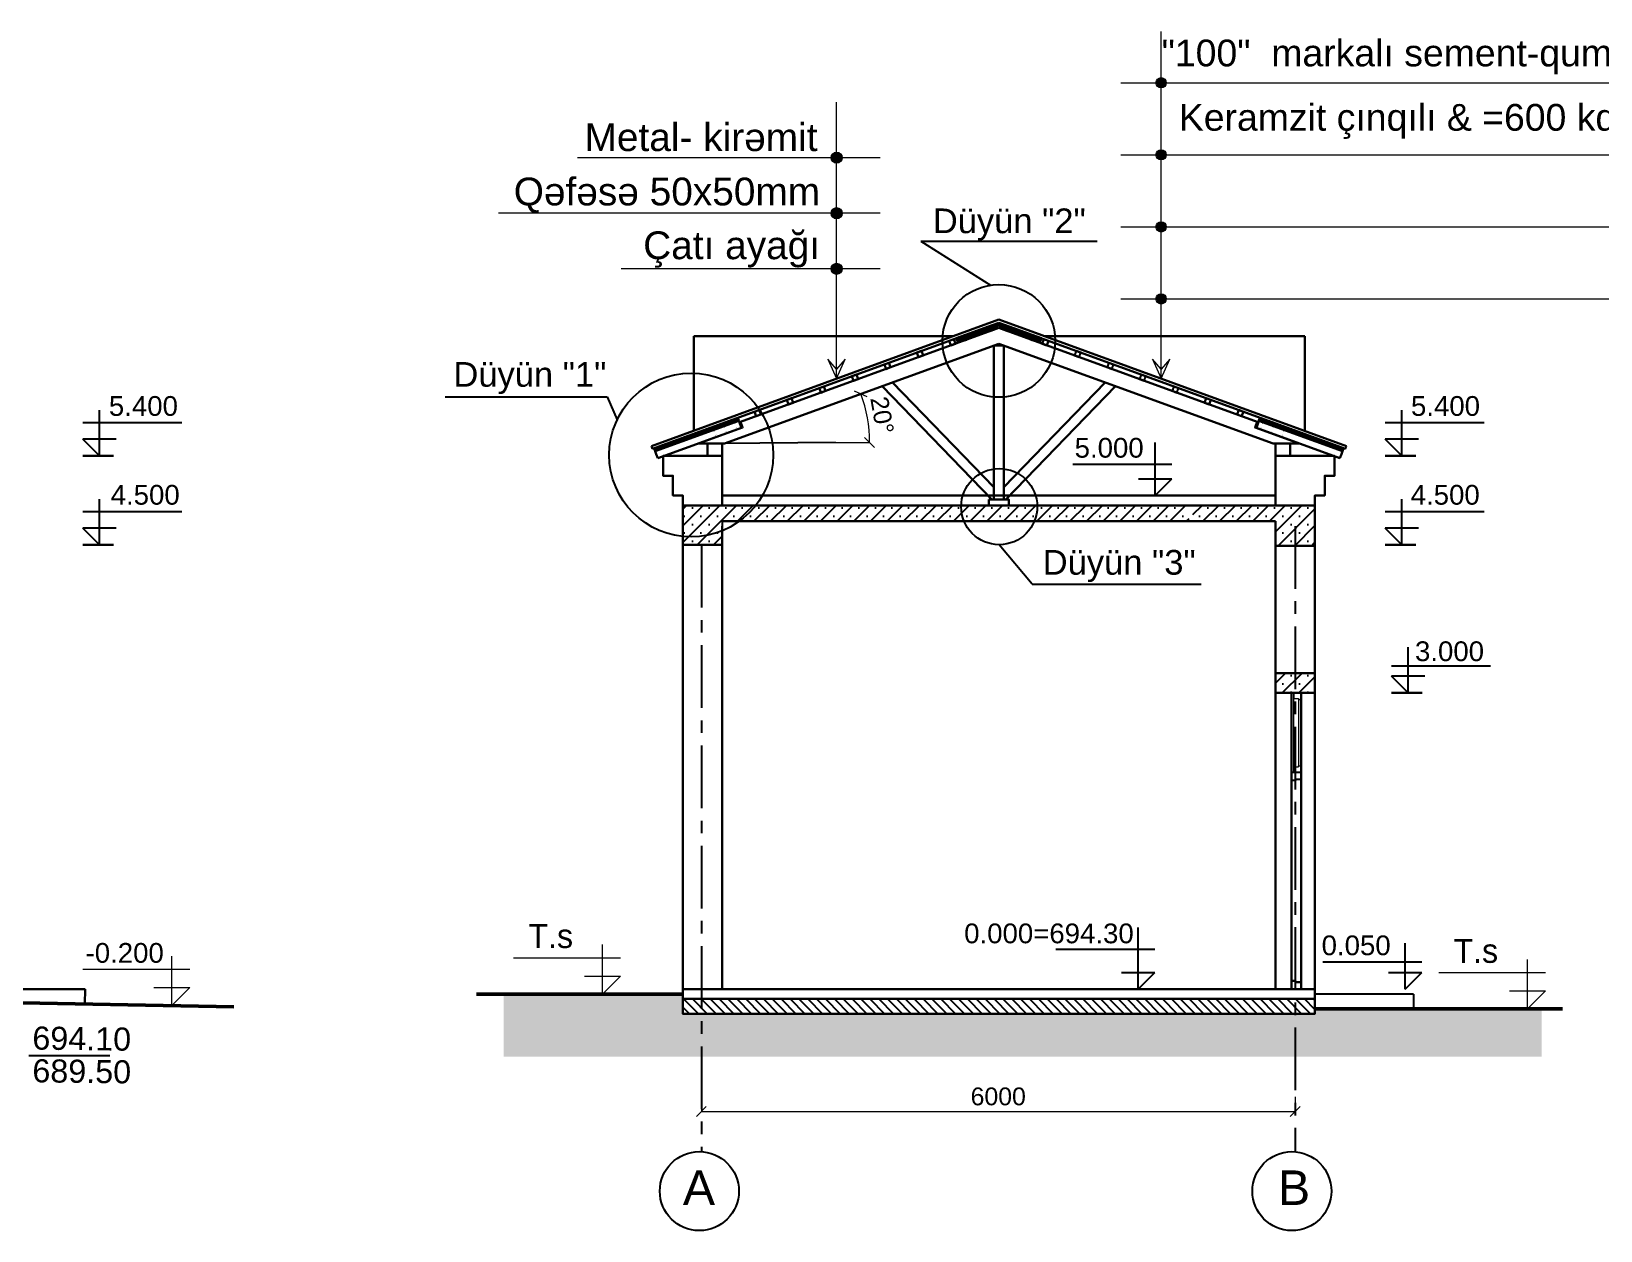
# Model space of a CAD drawing. Header units: millimetres. Extents: x 120281 to 1416367021, y -641565767 to 918373.
# Drawn here: x 1202833 to 1218722, y 804195 to 816341 of the extents above; entities that cross this region are included whole.
import ezdxf

# ---------------------------------------------------------------- set-up
doc = ezdxf.new("R2010")
doc.units = ezdxf.units.MM
doc.linetypes.add('CENTER', pattern=[50.8, 31.75, -6.35, 6.35, -6.35])
for name, color, linetype, lineweight in [('13', 174, 'Continuous', 15), ('58', 7, 'Continuous', 0), ('Layer2', 7, 'Continuous', 13), ('Xar. ölcülər.-1', 230, 'Continuous', 15), ('аракясмя', 130, 'Continuous', 20), ('колонна', 50, 'Continuous', 40), ('окна', 150, 'Continuous', 15), ('оси', 85, 'CENTER', 9), ('перегородка', 130, 'Continuous', 20), ('размер', 90, 'Continuous', 40), ('размер2', 210, 'Continuous', 15)]:
    doc.layers.add(name, color=color, linetype=linetype, lineweight=lineweight)
doc.layers.add('Оболочка - Крыша_Pen_No__92', color=23, linetype='Continuous', lineweight=13, true_color=0xbf8080)
doc.styles.add('ARIAL', font='arial.ttf')
doc.styles.add('GENERATED_STYLE_3', font='timlat.ttf')
doc.styles.get("Standard").update_dxf_attribs({"font": 'arial.ttf'})
doc.styles.add('style5', font='times.ttf', dxfattribs={"height": 400})
doc.styles.add('Times New  Roman', font='times.ttf')
doc.dimstyles.new('250', dxfattribs={"dimtxt": 370, "dimasz": 100, "dimexe": 1.25, "dimexo": 0.625, "dimgap": 60, "dimtad": 1, "dimtxsty": 'Times New  Roman', "dimblk": 'OBLIQUE', "dimcen": 2.5, "dimadec": 0, "dimazin": 0, "dimtfac": 1, "dimtix": 1, "dimtmove": 0, "dimatfit": 3, "dimldrblk": 'OBLIQUE', "dimfxl": 1, "dimlwd": 0, "dimlwe": 0, "dimarcsym": 0})
pattern_1 = [(165, (-855041.504, 260342.084), (-2.465251405, -9.200443495), [])]
pattern_2 = [(65, (-855041.504, 260342.084), (-8.63258167, 4.025438943), [])]
pattern_3 = [(15, (3063396.814, 260342.084), (2.465251405, -9.200443495), [])]
pattern_4 = [(115, (3063396.814, 260342.084), (8.63258167, 4.025438943), [])]

# ---------------------------------------------------------------- blocks, each defined once
blk = doc.blocks.new('_Oblique')
at = {"color": 0, "linetype": 'ByBlock', "lineweight": -2}
blk.add_line((-0.5, -0.5), (0.5, 0.5), dxfattribs=at)
blk = doc.blocks.new('*D708')
at = {"layer": 'Defpoints', "color": 0, "lineweight": 53, "transparency": 16777216}
for p in [(1209617, 805551), (1215629, 805551), (1215629, 805401)]:
    blk.add_point(p, dxfattribs=at)
at = {"layer": 'Xar. ölcülər.-1', "color": 0, "lineweight": 0, "transparency": 16777216}
for p, q in [((1209617, 805551), (1209617, 805400)), ((1215629, 805551), (1215629, 805400)), ((1209617, 805401), (1215629, 805401))]:
    blk.add_line(p, q, dxfattribs=at)
at = {"layer": 'Xar. ölcülər.-1', "color": 0, "lineweight": 0, "transparency": 16777216, "xscale": 100, "yscale": 100, "zscale": 100, "rotation": 180}
blk.add_blockref('_Oblique', (1209617, 805401), dxfattribs=at)
at = {"layer": 'Xar. ölcülər.-1', "color": 0, "lineweight": 0, "transparency": 16777216, "xscale": 100, "yscale": 100, "zscale": 100}
blk.add_blockref('_Oblique', (1215629, 805401), dxfattribs=at)
at = {"layer": 'Xar. ölcülər.-1', "color": 0, "lineweight": 20, "transparency": 16777216, "insert": (1212623, 805553), "char_height": 180, "attachment_point": 5, "style": 'ARIAL'}
blk.add_mtext('6000', dxfattribs=at)
blk = doc.blocks.new('*D709')
at = {"layer": 'Defpoints', "color": 0, "lineweight": 53, "transparency": 16777216}
for p in [(1212662, 813189), (1211310, 812345), (1209883, 812178), (1209883, 812178), (1210974, 812178)]:
    blk.add_point(p, dxfattribs=at)
at = {"layer": 'Оболочка - Крыша_Pen_No__92', "color": 0, "lineweight": 0, "transparency": 16777216}
blk.add_line((1210975, 812178), (1211321, 812178), dxfattribs=at)
blk.add_arc((1209883, 812178), 1437, 360, 20.0054, dxfattribs=at)
at = {"layer": 'Оболочка - Крыша_Pen_No__92', "color": 0, "lineweight": 0, "transparency": 16777216, "xscale": 100, "yscale": 100, "zscale": 100}
for p, rotation in [((1211233, 812669), 110.0054039337308), ((1211320, 812178), 269.9999999999999)]:
    blk.add_blockref('_Oblique', p, dxfattribs=dict(at, rotation=rotation))
at = {"layer": 'Оболочка - Крыша_Pen_No__92', "color": 0, "lineweight": 30, "transparency": 16777216, "insert": (1211447, 812454), "char_height": 180, "attachment_point": 5, "rotation": 280.0027, "style": 'ARIAL'}
blk.add_mtext('20°', dxfattribs=at)

msp = doc.modelspace()

# ---------------------------------------------------------------- hatches: boundary and pattern name
h = msp.add_hatch()
h.set_pattern_fill('ANSI31', color=256, scale=20, angle=270)
h.set_pattern_definition([(315, (771309.31, 450634.23), (44.9012806, 44.9012806), [])])
h.paths.add_polyline_path([(1215829.20453, 806540.85424), (1209429.20453, 806540.85424), (1209429.20453, 806390.85424), (1215829.20453, 806390.85424)])
at = {"layer": 'Layer2', "lineweight": 13}
h = msp.add_hatch(dxfattribs=at)
h.set_pattern_fill('EARTH', color=0, scale=25, angle=45)
h.set_pattern_definition([(45, (771042.99, 450634.23), (0, 224.506403), [158.75, -158.75]), (45, (771000.89, 450676.32), (0, 224.506403), [158.75, -158.75]), (45, (770958.8, 450718.42), (0, 224.506403), [158.75, -158.75]), (135, (770958.8, 450746.48), (-224.506403, 0), [158.75, -158.75]), (135, (771000.89, 450788.58), (-224.506403, 0), [158.75, -158.75]), (135, (771042.99, 450830.67), (-224.506403, 0), [158.75, -158.75])])
h.paths.add_polyline_path([(1209616.7043, 806390.85424), (1209429.20453, 806390.85424), (1209429.20453, 806540.85424), (1209429.20453, 806590.93987), (1209425.09679, 806591.03615), (1207614.00421, 806591.03615), (1207614.00421, 805955.44353), (1209616.7043, 805955.44353)])
h.paths.add_polyline_path([(1215629.2043, 806390.85424), (1209616.7043, 806390.85424), (1209616.7043, 805955.44353), (1215629.2043, 805955.44353)])
h.paths.add_polyline_path([(1218125.68702, 806441.03615), (1215829.20453, 806441.03615), (1215829.20453, 806390.85424), (1215629.2043, 806390.85424), (1215629.2043, 805955.44353), (1218125.68702, 805955.44353)])
at = {"layer": 'Оболочка - Крыша_Pen_No__92', "lineweight": 30}
h = msp.add_hatch(dxfattribs=at)
h.set_pattern_fill('ANSI31', color=0, scale=3, angle=120.002346206, style=0)
h.set_pattern_definition([(165.0023462, (-851680.371, 261480.223), (-2.464874653, -9.200544437), [])])
h.paths.add_polyline_path([(1212629.20464, 813360.76569), (1212619.6271, 813387.07642), (1212478.67521, 813335.7679), (1212488.25285, 813309.4569)])
h = msp.add_hatch(dxfattribs=at)
h.set_pattern_fill('ANSI31', color=0, scale=3, angle=120.002346206, style=0)
h.set_pattern_definition([(14.99748934, (3060034.102, 261474.61), (2.464848246, -9.20055151), [])])
h.paths.add_polyline_path([(1212629.20986, 813360.76569), (1212638.78748, 813387.07639), (1212779.73923, 813335.76746), (1212770.16151, 813309.45649)])
h = msp.add_hatch(dxfattribs=at)
h.set_pattern_fill('ANSI31', color=0, scale=3, angle=120.002346206, style=0)
h.set_pattern_definition([(165.0023462, (-851962.275, 261377.6055), (-2.464874653, -9.200544437), [])])
h.paths.add_polyline_path([(1212347.30115, 813258.14783), (1212337.72361, 813284.45857), (1212196.77172, 813233.15004), (1212206.34936, 813206.83904)])
h = msp.add_hatch(dxfattribs=at)
h.set_pattern_fill('ANSI31', color=0, scale=3, angle=120.002346206, style=0)
h.set_pattern_definition([(165.0023462, (-851821.323, 261428.915), (-2.464874653, -9.200544437), [])])
h.paths.add_polyline_path([(1212488.25285, 813309.4569), (1212478.67531, 813335.76763), (1212337.72342, 813284.4591), (1212347.30106, 813258.1481)])
h = msp.add_hatch(dxfattribs=at)
h.set_pattern_fill('ANSI31', color=0, scale=3, angle=120.002346206, style=0)
h.set_pattern_definition([(14.99748934, (3060175.054, 261423.3), (2.464848246, -9.20055151), [])])
h.paths.add_polyline_path([(1212770.16151, 813309.45649), (1212779.73913, 813335.7672), (1212920.69087, 813284.45827), (1212911.11315, 813258.14729)])
h = msp.add_hatch(dxfattribs=at)
h.set_pattern_fill('ANSI31', color=0, scale=3, angle=120.002346206, style=0)
h.set_pattern_definition([(14.99748934, (3060316.006, 261371.991), (2.464848246, -9.20055151), [])])
h.paths.add_polyline_path([(1212911.11306, 813258.14702), (1212920.69068, 813284.45773), (1213061.64242, 813233.1488), (1213052.0647, 813206.83783)])
h = msp.add_hatch(dxfattribs=at)
h.set_pattern_fill('ANSI31', color=0, scale=3, angle=20, style=0)
h.set_pattern_definition(pattern_4)
h.paths.add_polyline_path([(1215262.97028, 812399.05053), (1215272.54675, 812425.36166), (1215413.50074, 812374.05891), (1215403.92418, 812347.74751)])
h = msp.add_hatch(dxfattribs=at)
h.set_pattern_fill('ANSI31', color=0, scale=3, angle=120, style=0)
h.set_pattern_definition(pattern_3)
h.paths.add_polyline_path([(1215413.50064, 812374.05864), (1215554.45463, 812322.75589), (1215544.87807, 812296.44449), (1215403.92418, 812347.74751)])
h = msp.add_hatch(dxfattribs=at)
h.set_pattern_fill('ANSI31', color=0, scale=3, angle=20, style=0)
h.set_pattern_definition(pattern_4)
h.paths.add_polyline_path([(1215544.87807, 812296.44449), (1215554.45454, 812322.75562), (1215695.40853, 812271.45286), (1215685.83196, 812245.14147)])
h = msp.add_hatch(dxfattribs=at)
h.set_pattern_fill('ANSI31', color=0, scale=3, angle=120, style=0)
h.set_pattern_definition(pattern_3)
h.paths.add_polyline_path([(1215685.83196, 812245.14147), (1215695.40843, 812271.45259), (1215836.36242, 812220.14984), (1215826.78586, 812193.83845)])
h = msp.add_hatch(dxfattribs=at)
h.set_pattern_fill('ANSI31', color=0, scale=3, angle=120, style=0)
h.set_pattern_definition(pattern_1)
h.paths.add_polyline_path([(1209290.66907, 812142.53543), (1209281.09261, 812168.84655), (1209140.13862, 812117.5438), (1209149.71518, 812091.23241)])
h = msp.add_hatch(dxfattribs=at)
h.set_pattern_fill('ANSI31', color=0, scale=3, angle=20, style=0)
h.set_pattern_definition(pattern_4)
h.paths.add_polyline_path([(1215826.78586, 812193.83845), (1215836.36232, 812220.14957), (1215977.31631, 812168.84682), (1215967.73975, 812142.53543)])
h = msp.add_hatch(dxfattribs=at)
h.set_pattern_fill('ANSI31', color=0, scale=3, angle=120, style=0)
h.set_pattern_definition(pattern_3)
h.paths.add_polyline_path([(1215967.73975, 812142.53543), (1215977.31622, 812168.84655), (1216118.27021, 812117.5438), (1216108.69364, 812091.23241)])
at = {"layer": 'размер', "lineweight": 15}
h = msp.add_hatch(color=0, dxfattribs=at)
h.paths.add_polyline_path([(1214271.92102, 815872.9976, 0.4142135624), (1214219.80973, 815820.88631), (1214271.92102, 815820.88631)])
h.paths.add_polyline_path([(1214271.92102, 815872.9976), (1214271.92102, 815820.88631), (1214324.03231, 815820.88631, 0.4142135624)])
h.paths.add_polyline_path([(1214324.03231, 815820.88631), (1214271.92102, 815820.88631), (1214271.92102, 815768.77502, 0.4142135624)])
h.paths.add_polyline_path([(1214271.92102, 815820.88631), (1214219.80973, 815820.88631, 0.4142135624), (1214271.92102, 815768.77502)])
h = msp.add_hatch(color=0, dxfattribs=at)
h.paths.add_polyline_path([(1214271.92102, 815142.90371, 0.4142135624), (1214219.80973, 815090.79243), (1214271.92102, 815090.79243)])
h.paths.add_polyline_path([(1214271.92102, 815142.90371), (1214271.92102, 815090.79243), (1214324.03231, 815090.79243, 0.4142135624)])
h.paths.add_polyline_path([(1214324.03231, 815090.79243), (1214271.92102, 815090.79243), (1214271.92102, 815038.68114, 0.4142135624)])
h.paths.add_polyline_path([(1214271.92102, 815090.79243), (1214219.80973, 815090.79243, 0.4142135624), (1214271.92102, 815038.68114)])
h = msp.add_hatch(color=0, dxfattribs=at)
h.paths.add_polyline_path([(1210986.49278, 815118.56474, -0.4142135624), (1211042.77108, 815062.28643), (1210986.49278, 815062.28643)])
h.paths.add_polyline_path([(1210986.49278, 815118.56474), (1210986.49278, 815062.28643), (1210930.21448, 815062.28643, -0.4142135624)])
h.paths.add_polyline_path([(1210930.21448, 815062.28643), (1210986.49278, 815062.28643), (1210986.49278, 815006.00813, -0.4142135624)])
h.paths.add_polyline_path([(1210986.49278, 815062.28643), (1211042.77108, 815062.28643, -0.4142135624), (1210986.49278, 815006.00813)])
h = msp.add_hatch(color=0, dxfattribs=at)
h.paths.add_polyline_path([(1210986.49278, 814555.95042, -0.4142135624), (1211042.77108, 814499.67212), (1210986.49278, 814499.67212)])
h.paths.add_polyline_path([(1210986.49278, 814555.95042), (1210986.49278, 814499.67212), (1210930.21448, 814499.67212, -0.4142135624)])
h.paths.add_polyline_path([(1210930.21448, 814499.67212), (1210986.49278, 814499.67212), (1210986.49278, 814443.39382, -0.4142135624)])
h.paths.add_polyline_path([(1210986.49278, 814499.67212), (1211042.77108, 814499.67212, -0.4142135624), (1210986.49278, 814443.39382)])
h = msp.add_hatch(color=0, dxfattribs=at)
h.paths.add_polyline_path([(1214271.92102, 814413.34568, 0.4142135624), (1214219.80973, 814361.2344), (1214271.92102, 814361.2344)])
h.paths.add_polyline_path([(1214271.92102, 814413.34568), (1214271.92102, 814361.2344), (1214324.03231, 814361.2344, 0.4142135624)])
h.paths.add_polyline_path([(1214324.03231, 814361.2344), (1214271.92102, 814361.2344), (1214271.92102, 814309.12311, 0.4142135624)])
h.paths.add_polyline_path([(1214271.92102, 814361.2344), (1214219.80973, 814361.2344, 0.4142135624), (1214271.92102, 814309.12311)])
h = msp.add_hatch(color=0, dxfattribs=at)
h.paths.add_polyline_path([(1210986.49278, 813992.99561, -0.4142135624), (1211042.77108, 813936.71731), (1210986.49278, 813936.71731)])
h.paths.add_polyline_path([(1210986.49278, 813992.99561), (1210986.49278, 813936.71731), (1210930.21448, 813936.71731, -0.4142135624)])
h.paths.add_polyline_path([(1210930.21448, 813936.71731), (1210986.49278, 813936.71731), (1210986.49278, 813880.43901, -0.4142135624)])
h.paths.add_polyline_path([(1210986.49278, 813936.71731), (1211042.77108, 813936.71731, -0.4142135624), (1210986.49278, 813880.43901)])
h = msp.add_hatch(color=0, dxfattribs=at)
h.paths.add_polyline_path([(1214271.92102, 813683.78765, 0.4142135624), (1214219.80973, 813631.67637), (1214271.92102, 813631.67637)])
h.paths.add_polyline_path([(1214271.92102, 813683.78765), (1214271.92102, 813631.67637), (1214324.03231, 813631.67637, 0.4142135624)])
h.paths.add_polyline_path([(1214324.03231, 813631.67637), (1214271.92102, 813631.67637), (1214271.92102, 813579.56508, 0.4142135624)])
h.paths.add_polyline_path([(1214271.92102, 813631.67637), (1214219.80973, 813631.67637, 0.4142135624), (1214271.92102, 813579.56508)])
at = {"layer": 'размер', "lineweight": 25}
h = msp.add_hatch(dxfattribs=at)
h.set_pattern_fill('ANSI31', color=0, scale=3, angle=20, style=0)
h.set_pattern_definition(pattern_2)
h.paths.add_polyline_path([(1209995.43854, 812399.05053), (1209985.86207, 812425.36166), (1209844.90808, 812374.05891), (1209854.48464, 812347.74751)])
h = msp.add_hatch(dxfattribs=at)
h.set_pattern_fill('ANSI31', color=0, scale=3, angle=120, style=0)
h.set_pattern_definition(pattern_1)
h.paths.add_polyline_path([(1209572.57686, 812245.14147), (1209563.00039, 812271.45259), (1209422.0464, 812220.14984), (1209431.62297, 812193.83845)])
h = msp.add_hatch(dxfattribs=at)
h.set_pattern_fill('ANSI31', color=0, scale=3, angle=20, style=0)
h.set_pattern_definition(pattern_2)
h.paths.add_polyline_path([(1209713.53075, 812296.44449), (1209703.95429, 812322.75562), (1209563.00029, 812271.45286), (1209572.57686, 812245.14147)])
h = msp.add_hatch(dxfattribs=at)
h.set_pattern_fill('ANSI31', color=0, scale=3, angle=120, style=0)
h.set_pattern_definition(pattern_1)
h.paths.add_polyline_path([(1209844.90818, 812374.05864), (1209703.95419, 812322.75589), (1209713.53075, 812296.44449), (1209854.48464, 812347.74751)])
h = msp.add_hatch(dxfattribs=at)
h.set_pattern_fill('ANSI31', color=0, scale=3, angle=20, style=0)
h.set_pattern_definition(pattern_2)
h.paths.add_polyline_path([(1209431.62297, 812193.83845), (1209422.0465, 812220.14957), (1209281.09251, 812168.84682), (1209290.66907, 812142.53543)])
h = msp.add_hatch(dxfattribs=at)
h.set_pattern_fill('SACNCR', color=0, scale=50, style=0)
h.set_pattern_definition([(45, (668185.32, 678579.45), (-84.1899, 84.1899), []), (45, (668269.51, 678579.45), (-84.1899, 84.1899), [0, -119.0625])])
h.paths.add_polyline_path([(1214555.90708, 811380.84781), (1214555.90708, 811540.84603), (1212729.20459, 811540.83426), (1212729.20459, 811540.83297), (1212529.20459, 811540.83297), (1209829.17334, 811540.81557), (1209829.17334, 811540.73052), (1209429.20494, 811540.81299), (1209429.2043, 811540.81299), (1209429.2043, 811140.85424), (1209566.7043, 811140.85424), (1209666.7043, 811140.85424), (1209829.2043, 811140.85424), (1209829.2043, 811380.81299)])
h.paths.add_polyline_path([(1214594.37113, 811540.84628), (1214594.37113, 811380.84809), (1215429.2043, 811380.85424), (1215429.2043, 811131.41181), (1215829.2043, 811131.41181), (1215829.2043, 811540.85424), (1215429.23548, 811540.85166)])
h = msp.add_hatch(dxfattribs=at)
h.set_pattern_fill('SACNCR', color=0, scale=50, angle=180, style=0)
h.set_pattern_definition([(225, (1538121.91, 1009178.5), (84.1899, -84.1899), []), (225, (1538037.72, 1009178.5), (84.1899, -84.1899), [0, -119.0625])])
h.paths.add_polyline_path([(1215629.20453, 809841.04919), (1215829.20453, 809841.24105), (1215829.20453, 809840.85424), (1215629.20453, 809840.85424)])
h.paths.add_polyline_path([(1215429.20453, 809840.85733), (1215629.20453, 809841.04919), (1215629.20453, 809840.85424), (1215429.20453, 809840.85424)])
h.paths.add_polyline_path([(1215429.20453, 809840.85424), (1215629.20453, 809840.85424), (1215629.20453, 809640.85424), (1215429.20453, 809640.85424)])
h.paths.add_polyline_path([(1215629.20453, 809840.85424), (1215829.20453, 809840.85424), (1215829.20453, 809640.85424), (1215629.20453, 809640.85424)])

# ---------------------------------------------------------------- linework, layer by layer
at = {"color": 7, "linetype": 'Continuous', "lineweight": 30}
for p, q in [((1203664.45982, 812040.76176, 0), (1203354.2911, 812040.76176, 0)), ((1216851.0351, 812040.76175, 0), (1216540.86637, 812040.76175, 0)), ((1203664.45982, 811140.85425, 0), (1203354.2911, 811140.85425, 0)), ((1216851.03252, 811140.85424, 0), (1216540.86379, 811140.85424, 0)), ((1216916.06478, 809640.85424, 0), (1216605.89606, 809640.85424, 0))]:
    msp.add_line(p, q, dxfattribs=at)
at = {"color": 0, "lineweight": 25, "elevation": 0}
msp.add_lwpolyline([(1210974.06451, 812177.70508), (1209829.19307, 812165.90401)], dxfattribs=at)
at = {"lineweight": 50, "elevation": 0}
for points in [[(1207339.19825, 806591.03615), (1209425.09679, 806591.03615), (1209429.20453, 806590.93987)], [(1215829.20453, 806441.03615), (1218334.75118, 806441.03615)]]:
    msp.add_lwpolyline(points, dxfattribs=at)
at = {"lineweight": 50}
msp.add_lwpolyline([(1194400.08458, 806479.91249), (1195956.29046, 806479.91249), (1202378.74478, 806510.0008), (1204882.22235, 806462.43781)], dxfattribs=at)
at = {"layer": '13', "color": 0, "lineweight": 25}
msp.add_line((1216137.69938, 812113.60588, 0), (1216147.96008, 812141.79663, 0), dxfattribs=at)
msp.add_line((1216137.69938, 812113.60588, 0), (1216147.96008, 812141.79663, 0), dxfattribs=at)
at = {"layer": '58', "color": 0, "lineweight": 25, "elevation": 0}
for points in [[(1213395.78504, 813058.38594), (1213442.76967, 813041.28493), (1213459.87068, 813088.26957), (1213412.88605, 813105.37057), (1213395.78504, 813058.38594)], [(1213724.67745, 812938.67889), (1213771.66208, 812921.57788), (1213788.76309, 812968.56252), (1213741.77846, 812985.66352), (1213724.67745, 812938.67889)], [(1214053.56917, 812818.96993), (1214100.5538, 812801.86893), (1214117.65481, 812848.85356), (1214070.67018, 812865.95456), (1214053.56917, 812818.96993)], [(1214382.88358, 812699.09785), (1214429.86822, 812681.99684), (1214446.96922, 812728.98147), (1214399.98459, 812746.08248), (1214382.88358, 812699.09785)]]:
    msp.add_lwpolyline(points, dxfattribs=at)
at = {"layer": 'Layer2', "color": 0, "lineweight": 25}
msp.add_line((1202806.94104, 805969.10443, 0), (1203627.5353, 805968.56674, 0), dxfattribs=at)
at = {"layer": 'аракясмя', "color": 0, "lineweight": 25}
for p, q in [((1203522.55329, 812040.76176, 0), (1203522.55329, 812504.82426, 0)), ((1216709.12856, 812040.76175, 0), (1216709.12856, 812504.82425, 0)), ((1203353.80329, 812378.52543, 0), (1204355.94882, 812378.52543, 0)), ((1216540.37856, 812378.52542, 0), (1217542.5241, 812378.52542, 0)), ((1203691.30329, 812209.77543, 0), (1203353.80329, 812209.77543, 0)), ((1203522.55329, 812040.76176, 0), (1203353.80329, 812209.77543, 0)), ((1214211.0347, 811640.84573, 0), (1214211.0347, 812176.93732, 0)), ((1216877.87856, 812209.77542, 0), (1216540.37856, 812209.77542, 0)), ((1216709.12856, 812040.76175, 0), (1216540.37856, 812209.77542, 0)), ((1214379.7847, 811953.92379, 0), (1213377.63916, 811953.92379, 0)), ((1214042.2847, 811809.85941, 0), (1214379.7847, 811809.85941, 0)), ((1214211.0347, 811640.84573, 0), (1214379.7847, 811809.85941, 0)), ((1203353.80329, 811478.61792, 0), (1204355.94882, 811478.61792, 0)), ((1203522.55329, 811140.85425, 0), (1203522.55329, 811604.91675, 0)), ((1216540.37598, 811478.61791, 0), (1217542.52152, 811478.61791, 0)), ((1216709.12598, 811140.85424, 0), (1216709.12598, 811604.91674, 0)), ((1203691.30329, 811309.86792, 0), (1203353.80329, 811309.86792, 0)), ((1203522.55329, 811140.85425, 0), (1203353.80329, 811309.86792, 0)), ((1216877.87598, 811309.86791, 0), (1216540.37598, 811309.86791, 0)), ((1216709.12598, 811140.85424, 0), (1216540.37598, 811309.86791, 0)), ((1216774.15824, 809640.85424, 0), (1216774.15824, 810104.91674, 0)), ((1216605.40824, 809915.1979, 0), (1217607.55378, 809915.1979, 0)), ((1216942.90824, 809809.86791, 0), (1216605.40824, 809809.86791, 0)), ((1216774.15824, 809640.85424, 0), (1216605.40824, 809809.86791, 0)), ((1214039.30401, 806640.85424, 0), (1214039.30401, 807265.17107, 0)), ((1214208.05401, 807042.15755, 0), (1213205.90847, 807042.15755, 0)), ((1216743.93624, 806641.03615, 0), (1216743.93624, 807105.09865, 0)), ((1216912.68624, 806915.37981, 0), (1215910.5407, 806915.37981, 0)), ((1213870.55401, 806809.86791, 0), (1214208.05401, 806809.86791, 0)), ((1214039.30401, 806640.85424, 0), (1214208.05401, 806809.86791, 0)), ((1216575.18624, 806810.04982, 0), (1216912.68624, 806810.04982, 0)), ((1216743.93624, 806641.03615, 0), (1216912.68624, 806810.04982, 0)), ((1216829.24946, 806591.03615, 0), (1215829.20453, 806591.03615, 0)), ((1216829.24946, 806591.03615, 0), (1216829.24946, 806441.03615, 0))]:
    msp.add_line(p, q, dxfattribs=at)
at = {"layer": 'аракясмя', "color": 0}
for p, q in [((1208616.09128, 806591.03615, 0), (1208616.09128, 807092.22365, 0)), ((1208616.09128, 806591.03615, 0), (1208616.09128, 807092.22365, 0)), ((1204254.80685, 806474.35793), (1204254.80685, 806975.54543)), ((1204254.80685, 806474.35793), (1204254.80685, 806975.54543)), ((1208798.34128, 806955.82091, 0), (1207716.0241, 806955.82091, 0)), ((1208798.34128, 806955.82091, 0), (1207716.0241, 806955.82091, 0)), ((1217982.72735, 806441.03615, 0), (1217982.72735, 806942.22365, 0)), ((1217982.72735, 806441.03615, 0), (1217982.72735, 806942.22365, 0)), ((1204437.05685, 806839.14269), (1203354.73967, 806839.14269)), ((1204437.05685, 806839.14269), (1203354.73967, 806839.14269)), ((1208433.84128, 806773.57091, 0), (1208798.34128, 806773.57091, 0)), ((1208433.84128, 806773.57091, 0), (1208798.34128, 806773.57091, 0)), ((1208616.09128, 806591.03615, 0), (1208798.34128, 806773.57091, 0)), ((1208616.09128, 806591.03615, 0), (1208798.34128, 806773.57091, 0)), ((1218164.97735, 806805.82091, 0), (1217082.66017, 806805.82091, 0)), ((1218164.97735, 806805.82091, 0), (1217082.66017, 806805.82091, 0)), ((1204072.55685, 806656.89269), (1204437.05685, 806656.89269)), ((1204072.55685, 806656.89269), (1204437.05685, 806656.89269)), ((1204254.80685, 806474.35793), (1204437.05685, 806656.89269)), ((1204254.80685, 806474.35793), (1204437.05685, 806656.89269)), ((1217800.47735, 806623.57091, 0), (1218164.97735, 806623.57091, 0)), ((1217800.47735, 806623.57091, 0), (1218164.97735, 806623.57091, 0)), ((1217982.72735, 806441.03615, 0), (1218164.97735, 806623.57091, 0)), ((1217982.72735, 806441.03615, 0), (1218164.97735, 806623.57091, 0))]:
    msp.add_line(p, q, dxfattribs=at)
at = {"layer": 'аракясмя', "color": 0, "lineweight": 25, "elevation": 0}
for points in [[(1209995.43854, 812399.05053), (1209854.48464, 812347.74751), (1209844.90808, 812374.05891), (1209985.86207, 812425.36166), (1209995.43854, 812399.05053)], [(1209572.57686, 812245.14147), (1209431.62297, 812193.83845), (1209422.0464, 812220.14984), (1209563.00039, 812271.45259), (1209572.57686, 812245.14147)], [(1209713.53075, 812296.44449), (1209572.57686, 812245.14147), (1209563.00029, 812271.45286), (1209703.95429, 812322.75562), (1209713.53075, 812296.44449)], [(1209854.48464, 812347.74751), (1209713.53075, 812296.44449), (1209703.95419, 812322.75589), (1209844.90818, 812374.05864), (1209854.48464, 812347.74751)], [(1209431.62297, 812193.83845), (1209290.66907, 812142.53543), (1209281.09251, 812168.84682), (1209422.0465, 812220.14957), (1209431.62297, 812193.83845)], [(1215591.70456, 808752.30841), (1215591.70454, 808837.65595), (1215691.70454, 808837.65595), (1215691.70454, 808765.64177), (1215631.70456, 808765.64175), (1215631.70454, 808752.30841), (1215591.70456, 808752.30841)]]:
    msp.add_lwpolyline(points, dxfattribs=at)
at = {"layer": 'аракясмя', "color": 0, "lineweight": 25}
for centre in [(1209596.74372, 804594.74548, 0), (1215596.74372, 804594.74548, 0)]:
    msp.add_circle(centre, 400, dxfattribs=at)
at = {"layer": 'колонна', "color": 0, "lineweight": 25}
msp.add_line((1209829.2043, 811380.81299, 0), (1209829.2043, 811140.85424, 0), dxfattribs=at)
at = {"layer": 'Оболочка - Крыша_Pen_No__92', "color": 0, "lineweight": 30}
for p, q in [((1209110.44874, 812141.79663, 0), (1212629.20418, 813422.5432, 0)), ((1212629.20418, 813390.59354, 0), (1209120.70944, 812113.60588, 0)), ((1216147.95962, 812141.79663, 0), (1212629.20418, 813422.5432, 0)), ((1212629.20418, 813390.59354, 0), (1216137.69892, 812113.60588, 0)), ((1212162.80209, 813252.7835, 0), (1209541.88166, 813252.7835, 0)), ((1209541.88166, 813252.7835, 0), (1209541.88166, 812298.82835, 0)), ((1213096.5461, 813252.7835, 0), (1215726.67623, 813252.7835, 0)), ((1215726.67623, 813252.7835, 0), (1215726.67623, 812295.47623, 0)), ((1209120.70944, 812113.60588, 0), (1209110.44874, 812141.79663, 0)), ((1209120.70944, 812113.60588, 0), (1209110.44874, 812141.79663, 0)), ((1209829.17334, 812040.76175, 0), (1209829.19307, 812165.90401, 0)), ((1215429.23548, 812040.76175, 0), (1215429.21575, 812165.90401, 0)), ((1209829.22491, 811640.81557, 0), (1215429.18368, 811640.85166, 0)), ((1209429.2043, 811140.85424, 0), (1209429.2043, 811540.85424, 0)), ((1209429.2043, 811540.81299, 0), (1215829.2043, 811540.85424, 0)), ((1215829.2043, 811540.85424, 0), (1215829.20453, 811140.85424, 0)), ((1209429.20453, 806490.85424, 0), (1209429.20453, 811330.85376, 0)), ((1209829.2043, 811380.81299, 0), (1215429.20453, 811380.85424, 0)), ((1209829.20453, 806640.85424, 0), (1209829.20453, 811330.85376, 0)), ((1215429.2043, 811131.41181, 0), (1215429.2043, 811380.85424, 0)), ((1209829.2043, 811140.85424, 0), (1209429.2043, 811140.85424, 0)), ((1215829.2043, 811131.41181, 0), (1215429.2043, 811131.41181, 0)), ((1215429.20453, 810540.85424, 0), (1215429.20453, 811140.85424, 0)), ((1215829.20453, 810540.85424, 0), (1215829.20453, 811140.85424, 0)), ((1215429.20453, 806640.85424, 0), (1215429.20453, 810540.85424, 0)), ((1215829.20453, 806490.85424, 0), (1215829.20453, 810540.85424, 0)), ((1215591.70456, 806726.20178, 0), (1215591.70452, 809637.65609, 0)), ((1215691.70453, 806712.86842, 0), (1215691.7046, 809637.65609, 0)), ((1203378.79018, 806641.03615, 0), (1202487.58304, 806641.03615, 0)), ((1203378.79018, 806641.03615, 0), (1203375.94073, 806491.0553)), ((1209429.2043, 806640.85424, 0), (1215829.20453, 806640.85424, 0)), ((1209429.2043, 806540.85424, 0), (1215829.20453, 806540.85424, 0))]:
    msp.add_line(p, q, dxfattribs=at)
at = {"layer": 'Оболочка - Крыша_Pen_No__92', "color": 0, "lineweight": 30, "elevation": 0}
for points in [[(1212629.20464, 813360.76569), (1212488.25285, 813309.4569), (1212478.67521, 813335.7679), (1212619.6271, 813387.07642), (1212629.20464, 813360.76569)], [(1212629.20986, 813360.76569), (1212770.16151, 813309.45649), (1212779.73923, 813335.76746), (1212638.78748, 813387.07639), (1212629.20986, 813360.76569)], [(1212629.20418, 813177.61157), (1209850.36685, 812165.90067), (1209589.31879, 812165.94183), (1210034.8278, 812328.09385), (1210013.97072, 812385.3982), (1212629.20418, 813337.38598)], [(1212191.51515, 813178.09463), (1212144.53052, 813160.99362), (1212127.42951, 813207.97825), (1212174.41414, 813225.07926), (1212191.51515, 813178.09463)], [(1212347.30106, 813258.1481), (1212206.34926, 813206.83931), (1212196.77162, 813233.15031), (1212337.72351, 813284.45883), (1212347.30106, 813258.1481)], [(1212301.9589, 813218.26328), (1212266.72093, 813205.43615), (1212259.20628, 813226.07984), (1212294.44413, 813238.9073), (1212301.9589, 813218.26328)], [(1212488.25285, 813309.4569), (1212347.30106, 813258.1481), (1212337.72342, 813284.4591), (1212478.67531, 813335.76763), (1212488.25285, 813309.4569)], [(1212442.91069, 813269.57208), (1212407.67272, 813256.74495), (1212400.15808, 813277.38863), (1212435.39593, 813290.2161), (1212442.91069, 813269.57208)], [(1212583.86248, 813320.88087), (1212548.62451, 813308.05374), (1212541.10987, 813328.69742), (1212576.34772, 813341.52489), (1212583.86248, 813320.88087)], [(1212629.20464, 813177.61157), (1215408.04197, 812165.90067), (1215669.09004, 812165.94183), (1215223.58102, 812328.09385), (1215244.4381, 812385.3982), (1212629.20464, 813337.38598)], [(1212674.55191, 813320.88074), (1212709.78984, 813308.05351), (1212717.30454, 813328.69717), (1212682.06673, 813341.52474), (1212674.55191, 813320.88074)], [(1212770.16151, 813309.45649), (1212911.11315, 813258.14729), (1212920.69087, 813284.45827), (1212779.73913, 813335.7672), (1212770.16151, 813309.45649)], [(1212815.50355, 813269.57154), (1212850.74149, 813256.74431), (1212858.25619, 813277.38797), (1212823.01838, 813290.21554), (1212815.50355, 813269.57154)], [(1212911.11315, 813258.14729), (1213052.0648, 813206.83809), (1213061.64252, 813233.14907), (1212920.69077, 813284.458), (1212911.11315, 813258.14729)], [(1212956.4552, 813218.26235), (1212991.69313, 813205.43511), (1212999.20783, 813226.07878), (1212963.97002, 813238.90634), (1212956.4552, 813218.26235)], [(1213066.89883, 813178.09337), (1213113.88341, 813160.99223), (1213130.98455, 813207.97681), (1213083.99997, 813225.07796), (1213066.89883, 813178.09337)], [(1211862.62273, 813058.38758), (1211815.6381, 813041.28657), (1211798.53709, 813088.2712), (1211845.52173, 813105.37221), (1211862.62273, 813058.38758)], [(1211533.73091, 812938.67889), (1211486.74628, 812921.57788), (1211469.64527, 812968.56252), (1211516.6299, 812985.66352), (1211533.73091, 812938.67889)], [(1210875.52478, 812699.09785), (1210828.54015, 812681.99684), (1210811.43914, 812728.98147), (1210858.42377, 812746.08248), (1210875.52478, 812699.09785)], [(1211204.83919, 812818.96993), (1211157.85456, 812801.86893), (1211140.75355, 812848.85356), (1211187.73818, 812865.95456), (1211204.83919, 812818.96993)], [(1212559.59004, 811600.83297), (1211448.51561, 812747.74996)], [(1212579.20493, 811724.30586), (1211551.44248, 812785.22327)], [(1212679.20371, 811724.30613), (1213706.966, 812785.22339)], [(1212698.81833, 811600.83297), (1213809.89288, 812747.75008)], [(1210546.63008, 812579.39708), (1210499.64545, 812562.29608), (1210482.54445, 812609.28071), (1210529.52908, 812626.38172), (1210546.63008, 812579.39708)], [(1214711.77828, 812579.39708), (1214758.76291, 812562.29608), (1214775.86392, 812609.28071), (1214728.87929, 812626.38172), (1214711.77828, 812579.39708)], [(1210217.73539, 812459.69632), (1210170.75076, 812442.59531), (1210153.64975, 812489.57994), (1210200.63438, 812506.68095), (1210217.73539, 812459.69632)], [(1215040.67298, 812459.69632), (1215087.65761, 812442.59531), (1215104.75861, 812489.57994), (1215057.77398, 812506.68095), (1215040.67298, 812459.69632)], [(1215262.97028, 812399.05053), (1215403.92418, 812347.74751), (1215413.50074, 812374.05891), (1215272.54675, 812425.36166), (1215262.97028, 812399.05053)], [(1209176.83073, 812018.51089), (1209160.80697, 812060.48418), (1209150.55673, 812088.92025), (1209996.28009, 812396.73838), (1210021.9827, 812326.12105), (1209176.83073, 812018.51089)], [(1216081.57809, 812018.51089), (1216097.60185, 812060.48418), (1216107.85209, 812088.92025), (1215262.12873, 812396.73838), (1215236.42612, 812326.12105), (1216081.57809, 812018.51089)], [(1215403.92418, 812347.74751), (1215544.87807, 812296.44449), (1215554.45463, 812322.75589), (1215413.50064, 812374.05864), (1215403.92418, 812347.74751)], [(1215544.87807, 812296.44449), (1215685.83196, 812245.14147), (1215695.40853, 812271.45286), (1215554.45454, 812322.75562), (1215544.87807, 812296.44449)], [(1215685.83196, 812245.14147), (1215826.78586, 812193.83845), (1215836.36242, 812220.14984), (1215695.40843, 812271.45259), (1215685.83196, 812245.14147)], [(1209290.66907, 812142.53543), (1209149.71518, 812091.23241), (1209140.13862, 812117.5438), (1209281.09261, 812168.84655), (1209290.66907, 812142.53543)], [(1209829.27645, 812040.76175), (1209679.27694, 812040.76175), (1209679.27677, 812165.92765)], [(1215429.13237, 812040.76175), (1215579.13188, 812040.76175), (1215579.13205, 812165.92765)], [(1215826.78586, 812193.83845), (1215967.73975, 812142.53543), (1215977.31631, 812168.84682), (1215836.36232, 812220.14957), (1215826.78586, 812193.83845)], [(1215967.73975, 812142.53543), (1216108.69364, 812091.23241), (1216118.27021, 812117.5438), (1215977.31622, 812168.84655), (1215967.73975, 812142.53543)], [(1209829.27645, 812040.76175), (1209229.45648, 812040.76175), (1209229.45648, 811840.76175), (1209329.45648, 811840.76175), (1209329.45649, 811640.76175), (1209429.2043, 811640.76175), (1209429.20494, 811540.81299), (1209829.17334, 811540.73052), (1209829.17334, 812040.76175)], [(1215429.13237, 812040.76175), (1216028.95235, 812040.76175), (1216028.95234, 811840.76175), (1215928.95234, 811840.76175), (1215928.95233, 811640.76175), (1215829.20453, 811640.76175), (1215829.2043, 811540.85424), (1215429.23548, 811540.85166), (1215429.23548, 812040.76175)], [(1215591.70456, 806726.20178), (1215591.70454, 806640.85424), (1215691.70454, 806640.85423), (1215691.70454, 806712.86842), (1215631.70455, 806712.86844), (1215631.70454, 806726.20177), (1215591.70456, 806726.20178)]]:
    msp.add_lwpolyline(points, dxfattribs=at)
for points in [[(1212579.20485, 813159.40796), (1212679.20352, 813159.40796), (1212679.20372, 811600.83297), (1212579.20493, 811600.83297)], [(1212529.20459, 811600.83297), (1212729.20459, 811600.83297), (1212729.20459, 811540.83297), (1212529.20459, 811540.83297)], [(1215829.20453, 809841.24105), (1215429.20453, 809840.85733), (1215429.20453, 809640.85424), (1215829.20453, 809640.85424)], [(1209429.20453, 806540.85424), (1215829.20453, 806540.85424), (1215829.20453, 806390.85424), (1209429.20453, 806390.85424)]]:
    msp.add_lwpolyline(points, close=True, dxfattribs=at)
at = {"layer": 'окна', "color": 154, "true_color": 0x005d94}
msp.add_line((1215661.70454, 809573.64544, 0), (1215661.70454, 808901.66639, 0), dxfattribs=at)
at = {"layer": 'окна', "color": 154, "true_color": 0x005d94, "elevation": 0}
msp.add_lwpolyline([(1215616.70454, 809637.65609), (1215691.70453, 809637.65609), (1215691.70454, 808837.65574), (1215616.70677, 808837.65574)], close=True, dxfattribs=at)
at = {"layer": 'окна', "color": 154, "lineweight": 9, "true_color": 0x005d94, "elevation": 0}
for points in [[(1215691.70453, 809573.64543), (1215691.70454, 809637.65609), (1215616.70454, 809637.65609), (1215616.70454, 809583.64545), (1215661.70453, 809583.64544), (1215661.70454, 809573.64544), (1215691.70453, 809573.64543)], [(1215691.70452, 808901.6664), (1215691.70454, 808837.65574), (1215616.70454, 808837.65574), (1215616.70454, 808891.66638), (1215661.70452, 808891.66639), (1215661.70454, 808901.66639), (1215691.70452, 808901.6664)]]:
    msp.add_lwpolyline(points, dxfattribs=at)
at = {"layer": 'оси', "color": 0, "lineweight": 25, "ltscale": 20}
for p, q in [((1215629.2043, 811330.85376, 0), (1215629.2043, 804994.24714, 0)), ((1209616.7043, 811140.85424, 0), (1209616.7043, 804994.24714, 0))]:
    msp.add_line(p, q, dxfattribs=at)
at = {"layer": 'размер', "color": 0, "lineweight": 15}
for p, q in [((1214271.92102, 812824.63181, 0), (1214271.92102, 816341.46333, 0)), ((1213865.1572, 815820.88631, 0), (1221766.65652, 815820.88631, 0)), ((1210986.49278, 812824.63914, 0), (1210986.49278, 815625.16126, 0)), ((1211425.78298, 815062.28643, 0), (1208361.51339, 815062.28643, 0)), ((1213865.1572, 815090.79243, 0), (1221766.65652, 815090.79243, 0)), ((1211425.78298, 814499.67212, 0), (1207562.64423, 814499.67212, 0)), ((1213865.1572, 814361.2344, 0), (1221766.65652, 814361.2344, 0)), ((1211425.78298, 813936.71731, 0), (1208805.65318, 813936.71731, 0)), ((1213865.1572, 813631.67637, 0), (1221766.65652, 813631.67637, 0))]:
    msp.add_line(p, q, dxfattribs=at)
at = {"layer": 'размер', "color": 0, "lineweight": 25}
for p, q in [((1211837.99425, 814215.08684, 0), (1213623.8288, 814215.08684, 0)), ((1211837.99425, 814215.08684, 0), (1212543.74082, 813770.28191, 0)), ((1207021.88843, 812639.15037, 0), (1208662.17264, 812639.15037, 0)), ((1208662.17264, 812639.15037, 0), (1208765.28258, 812408.56338, 0)), ((1212967.8211, 810741.86279, 0), (1212632.74647, 811142.34963, 0)), ((1212967.8211, 810741.86279, 0), (1214678.96181, 810741.86279, 0))]:
    msp.add_line(p, q, dxfattribs=at)
at = {"layer": 'размер', "color": 0, "lineweight": 15, "elevation": 0}
for points in [[(1210986.49288, 812824.63181), (1211074.69806, 813019.9056), (1210986.49288, 812920.11992), (1210898.2877, 813019.9056), (1210986.49288, 812824.63181)], [(1214271.92102, 812824.63181), (1214360.12621, 813019.9056), (1214271.92102, 812920.11992), (1214183.71584, 813019.9056), (1214271.92102, 812824.63181)]]:
    msp.add_lwpolyline(points, dxfattribs=at)
at = {"layer": 'размер', "color": 0, "lineweight": 15}
for centre, radius in [((1214271.92102, 815820.88631, 0), 52.11129), ((1214271.92102, 815090.79243, 0), 52.11129), ((1210986.49278, 815062.28643, 0), 56.2783), ((1210986.49278, 814499.67212, 0), 56.2783), ((1214271.92102, 814361.2344, 0), 52.11129), ((1210986.49278, 813936.71731, 0), 56.2783), ((1214271.92102, 813631.67637, 0), 52.11129)]:
    msp.add_circle(centre, radius, dxfattribs=at)
at = {"layer": 'размер', "color": 0, "lineweight": 25}
for centre, radius in [((1212629.20372, 813205.79836, 0), 570.91645), ((1209513.84518, 812050.74444, 0), 829.6869), ((1212632.74647, 811527.57989, 0), 385.23026)]:
    msp.add_circle(centre, radius, dxfattribs=at)

# ---------------------------------------------------------------- texts
at = {"layer": 'Layer2', "color": 0, "lineweight": 25, "char_height": 233.963714, "attachment_point": 1, "rotation": 359.290640793, "style": 'style5'}
for s, insert in [('{\\fArial|b0|i0|c0|p34;694.10}', (1202844.81445, 806262.81389, 0)), ('{\\fArial|b0|i0|c0|p34;689.50}', (1202845.03152, 805931.52769, 0))]:
    msp.add_mtext_dynamic_manual_height_columns(s, width=801.2630838, gutter_width=1169.81857, heights=[0], dxfattribs=dict(at, insert=insert))
at = {"layer": 'аракясмя', "color": 0, "lineweight": 25}
for p in [(1209744.17727, 812282.18724, 0), (1209850.39276, 812319.98714, 0), (1209865.38006, 812281.96267, 0), (1209955.90203, 812357.91324, 0), (1209970.88933, 812319.88877, 0), (1209759.16457, 812244.16278, 0)]:
    msp.add_text('+', height=15, rotation=19.999999998, dxfattribs=at).set_placement(p)
for s, p in [('A', (1209429.67143, 804454.58269, 0)), ('B', (1215455.2764, 804454.58269, 0))]:
    msp.add_text(s, height=350, dxfattribs=at).set_placement(p)
at = {"layer": 'Оболочка - Крыша_Pen_No__92', "color": 0, "lineweight": 30}
for p in [(1215277.63741, 812323.48555, 0), (1215292.62472, 812361.51002, 0), (1215383.14668, 812285.55945, 0), (1215398.13398, 812323.58392, 0), (1215504.34948, 812285.78403, 0), (1215489.36218, 812247.75956, 0)]:
    msp.add_text('+', height=15, rotation=340.000000001, dxfattribs=at).set_placement(p)
at = {"layer": 'перегородка', "color": 0, "lineweight": 15, "attachment_point": 3, "style": 'ARIAL'}
for s, insert, char_height in [('"100"  markalı sement-qum məhlulu -25 mm', (1221656.13164, 816258.12521, 0), 270.9786968), ('Metal- kirəmit ', (1210792.83637, 815410.44538, 0), 281.3915184), ('Qəfəsə{\\fArial|b0|i0|c238|p34; 50x50mm} ', (1210819.29435, 814860.16136, 0), 281.3915184), ('Çatı ayağı{\\fArial|b0|i0|c238|p34; }', (1210819.29435, 814315.64625, 0), 281.3915184)]:
    msp.add_mtext(s, dxfattribs=dict(at, insert=insert, char_height=char_height))
at = {"layer": 'перегородка', "color": 0, "lineweight": 15, "insert": (1221656.13164, 815606.34627, 0), "char_height": 270.9786968, "width": 7183.6067958, "attachment_point": 3, "style": 'ARIAL'}
msp.add_mtext('Keramzit çınqılı & =600 kq/m³         -60 mm', dxfattribs=at)
at = {"layer": 'размер', "color": 0, "lineweight": 25}
for s, p in [('Düyün "2"', (1211960.63669, 814297.61901, 0)), ('Düyün "1"', (1207106.4919, 812742.38168, 0)), ('Düyün "3"', (1213073.57831, 810838.58973, 0))]:
    msp.add_text(s, height=250, dxfattribs=at).set_placement(p)
at = {"layer": 'размер2', "color": 0, "lineweight": 25}
for s, p in [('5.400', (1203617.89559, 812447.3695, 0)), ('5.400', (1216802.11146, 812447.36949, 0)), ('5.000', (1213396.56422, 812023.73764, 0)), ('4.500', (1203635.88344, 811547.46199, 0)), ('4.500', (1216799.27139, 811547.46198, 0)), ('3.000', (1216842.74001, 809963.13974, 0)), ('0.000=694.30', (1212278.1988, 807105.20122, 0)), ('0.050', (1215897.48827, 806984.22389, 0)), ('-0.200', (1203381.77306, 806907.98677))]:
    msp.add_text(s, height=200, dxfattribs=at).set_placement(p)
at = {"layer": 'размер2', "color": 0, "style": 'GENERATED_STYLE_3'}
for p in [(1207866.69705, 807057.03631, 0), (1217233.33311, 806907.03631, 0)]:
    msp.add_text('T.s', height=243, dxfattribs=at).set_placement(p)

# ---------------------------------------------------------------- dimensions: what is measured, and where the dimension line sits
at = {"layer": 'Xar. ölcülər.-1', "color": 0, "lineweight": 20}
dim = msp.add_linear_dim(base=(1215629.2043, 805401.15001, 0), p1=(1209616.7043, 805551.15001, 0), p2=(1215629.2043, 805551.15001, 0), text='6000', dimstyle='250', override={"dimtxt": 180, "dimexe": 1, "dimtxsty": 'ARIAL'}, dxfattribs=at)
dim.commit()
dim.dimension.update_dxf_attribs({"geometry": '*D708', "text_midpoint": (1212622.9543, 805553.05315, 0)})
at = {"layer": 'Оболочка - Крыша_Pen_No__92', "color": 0, "lineweight": 30}
dim = msp.add_angular_dim_2l(base=(1211309.86592, 812344.55122, 0), line1=((1209882.89817, 812177.70508, 0), (1210974.06451, 812177.70508, 0)), line2=((1212661.63239, 813189.41597, 0), (1209882.79506, 812177.70508, 0)), dimstyle='250', override={"dimtxt": 180, "dimexe": 1, "dimtxsty": 'ARIAL'}, dxfattribs=at)
dim.commit()
dim.dimension.update_dxf_attribs({"geometry": '*D709', "text_midpoint": (1211297.74638, 812427.26798, 0), "dimtype": 162})

doc.saveas('drawing.dxf')
